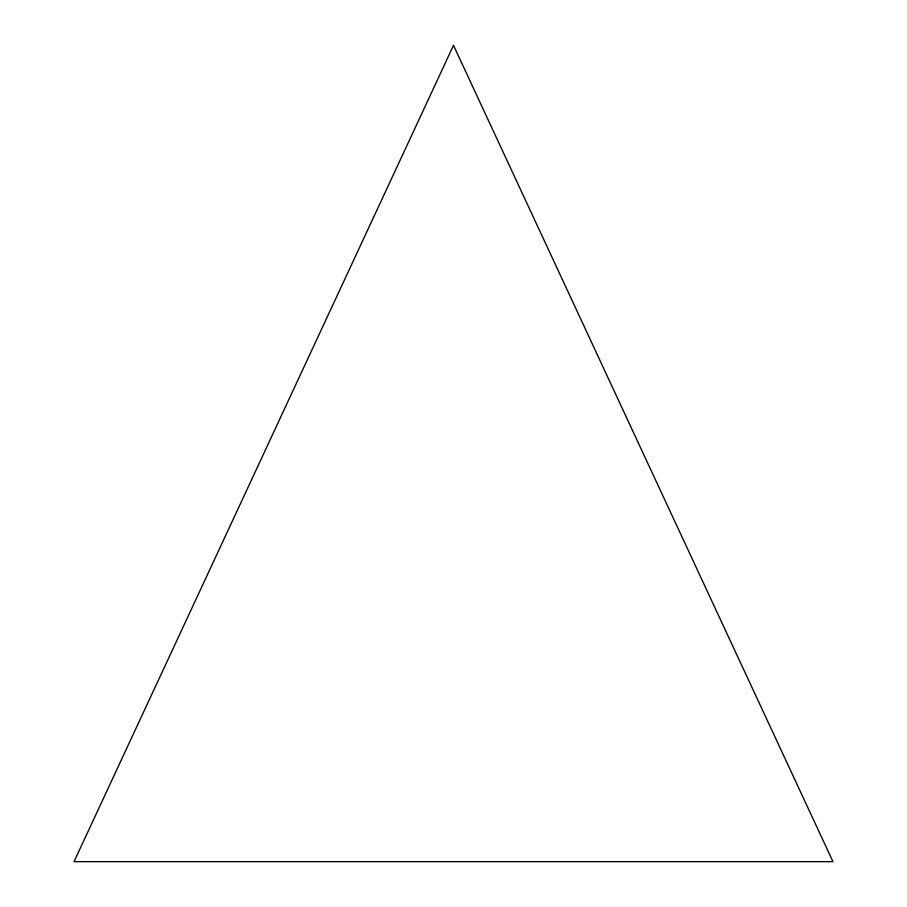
<?xml version="1.0" encoding="UTF-8"?>
<svg xmlns="http://www.w3.org/2000/svg" width="907" height="907" viewBox="0 0 907 907"><rect width="100%" height="100%" fill="white"/><g stroke="black" fill="none" stroke-linecap="round" stroke-linejoin="round"><path stroke-width="1.36" d="M453.5 45.35L74.034 861.65L832.966 861.65L453.5 45.35"/></g></svg>
